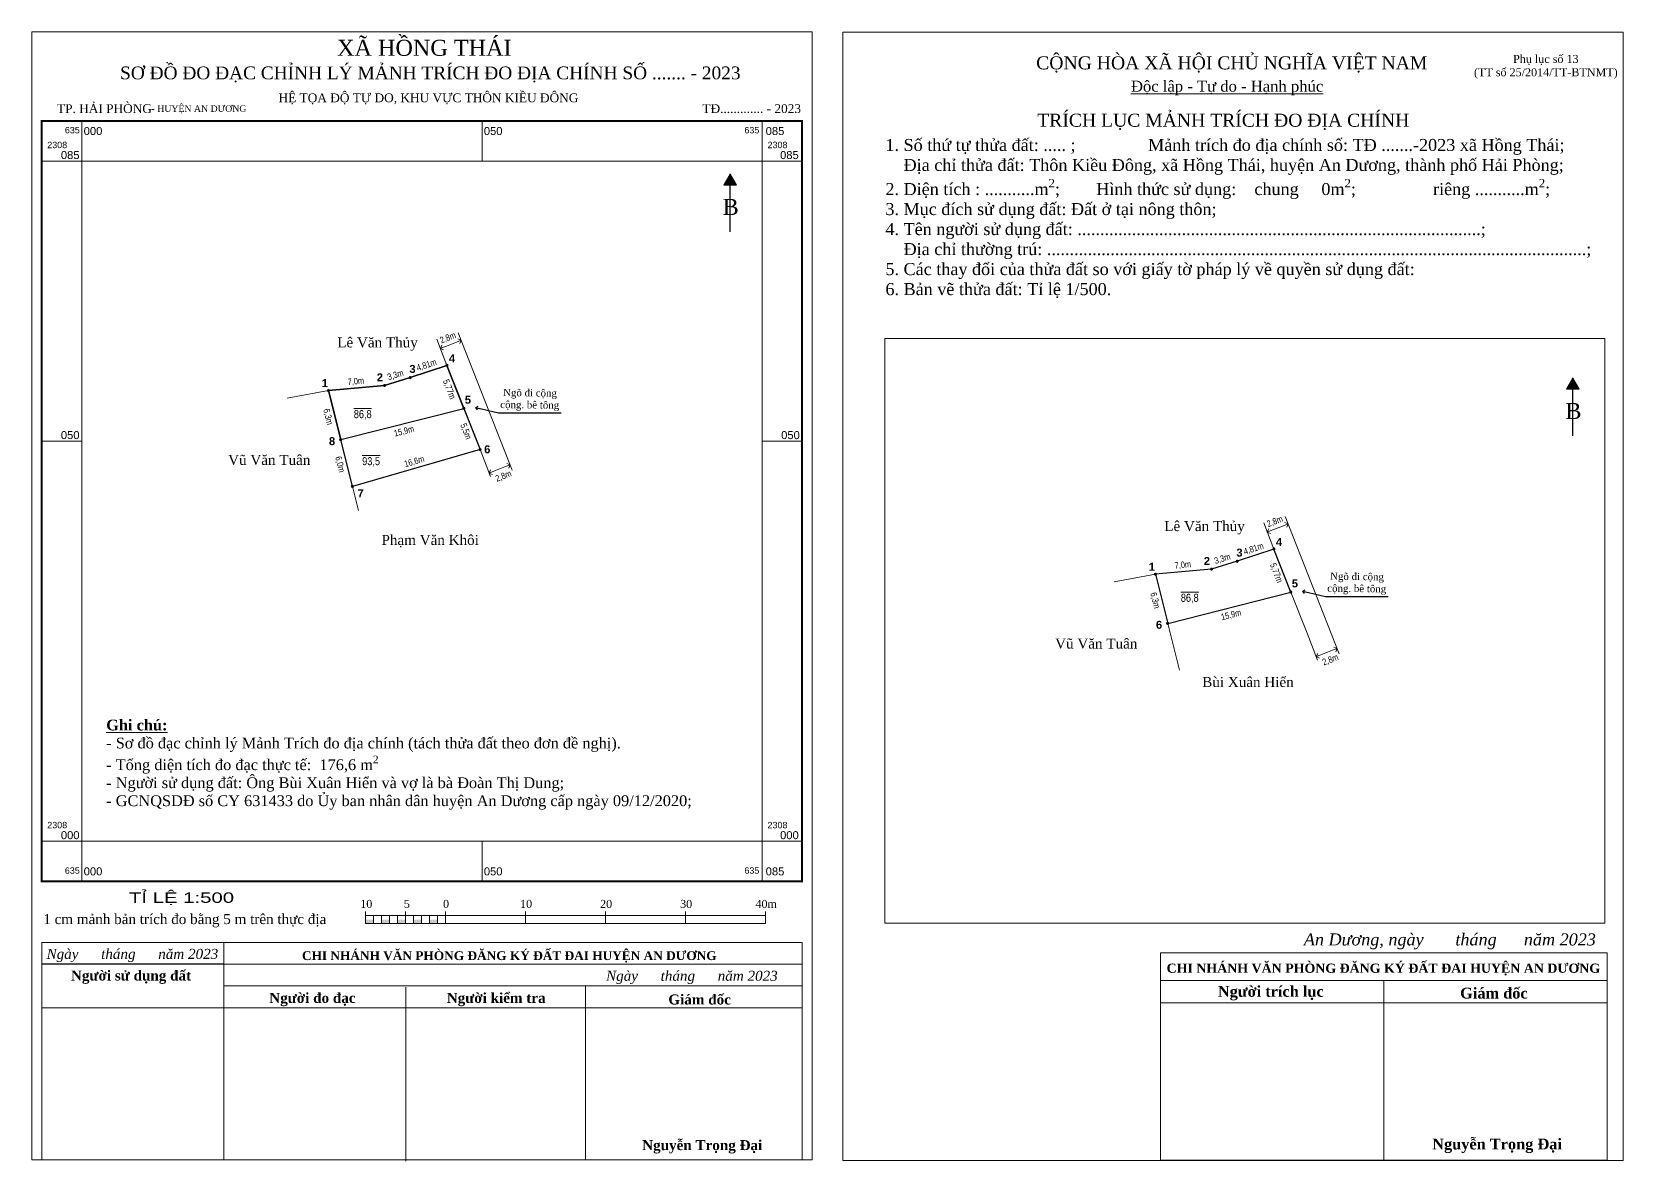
# Model space of a CAD drawing. Header units: metres. Extents: x -95 to 575, y 104 to 463.
# Drawn here: x 69 to 267.8, y 104.8 to 246 of the extents above; entities that cross this region are included whole.
import ezdxf
from ezdxf.enums import TextEntityAlignment as Align

# ---------------------------------------------------------------- set-up
doc = ezdxf.new("R2010")
doc.units = ezdxf.units.M
doc.header["$LTSCALE"] = 0.2
doc.header["$PDMODE"] = 3
doc.header["$PDSIZE"] = -3
doc.linetypes.add('HIDDEN', pattern=[9.525, 6.35, -3.175])
doc.layers.add('0 @ 0.5', color=7, linetype='Continuous')
doc.layers.add('Heaven2407', color=2, linetype='Continuous')
for name, color, linetype, lineweight in [('moc', 7, 'Continuous', 0), ('Thanh', 3, 'Continuous', 13), ('Đỏ', 1, 'HIDDEN', 13)]:
    doc.layers.add(name, color=color, linetype=linetype, lineweight=lineweight)
doc.styles.add('Annotative', font='times.ttf', dxfattribs={"height": 2.5})
doc.styles.add('DIM', font='ARIALN.TTF', dxfattribs={"height": 1.6})
doc.styles.add('Free', font='times.ttf')
doc.styles.add('Land House', font='ARIALN.TTF', dxfattribs={"height": 2})
doc.styles.add('Point', font='arialbd.ttf', dxfattribs={"height": 2.5})
doc.styles.add('style1', font='times.ttf', dxfattribs={"height": 0.8})
doc.styles.add('Unicode', font='times.ttf')
doc.styles.add('Vntimecc', font='times.ttf')
doc.dimstyles.new('Copy of Do canh', dxfattribs={"dimtxt": 0.75, "dimasz": 0.5, "dimexe": 0.18, "dimexo": 0.0625, "dimgap": 0.2, "dimtad": 1, "dimtoh": 1, "dimtxsty": 'Vntimecc', "dimblk": 'OPEN90', "dimcen": 0.09, "dimse1": 1, "dimse2": 1, "dimsd1": 1, "dimsd2": 1, "dimadec": 0, "dimazin": 0, "dimtfac": 1, "dimtofl": 0, "dimtmove": 0, "dimatfit": 3, "dimldrblk": 'OPEN90', "dimfxl": 1, "dimtolj": 1, "dimtzin": 0, "dimarcsym": 0})
doc.dimstyles.new('Kích thước cạnh', dxfattribs={"dimtxt": 1.6, "dimasz": 2.5, "dimexe": 1.25, "dimexo": 0.625, "dimtad": 1, "dimdec": 1, "dimzin": 4, "dimtxsty": 'DIM', "dimcen": 2.5, "dimse1": 1, "dimse2": 1, "dimsd1": 1, "dimsd2": 1, "dimadec": 0, "dimazin": 0, "dimtfac": 1, "dimtdec": 1, "dimtmove": 0, "dimatfit": 3, "dimfxl": 1, "dimarcsym": 0})
doc.dimstyles.new('Kích thước ngõ', dxfattribs={"dimtxt": 1.6, "dimasz": 1.25, "dimexe": 1.25, "dimexo": 1, "dimgap": 1, "dimtad": 1, "dimtoh": 1, "dimdec": 1, "dimzin": 4, "dimtxsty": 'DIM', "dimblk": 'OPEN90', "dimcen": 0, "dimse1": 1, "dimse2": 1, "dimclrd": 3, "dimclre": 3, "dimclrt": 2, "dimadec": 0, "dimazin": 0, "dimtfac": 1, "dimtdec": 1, "dimtmove": 2, "dimatfit": 3, "dimldrblk": 'OPEN90', "dimfxl": 1, "dimlwd": 13, "dimlwe": 13, "dimarcsym": 1})

# ---------------------------------------------------------------- blocks, each defined once
blk = doc.blocks.new('_Open90')
at = {"color": 0, "linetype": 'ByBlock', "lineweight": -2}
for p, q in [((0, 0), (-1, 0)), ((-0.5, 0.5), (0, 0)), ((0, 0), (-0.5, -0.5))]:
    blk.add_line(p, q, dxfattribs=at)
blk = doc.blocks.new('*D74')
at = {"layer": 'Defpoints', "color": 0, "transparency": 16777216}
for p in [(106.06, 201.15), (113.08, 201.8), (113.08, 201.8)]:
    blk.add_point(p, dxfattribs=at)
at = {"color": 0, "transparency": 16777216, "insert": (109.5, 202.26), "char_height": 0.8, "attachment_point": 5, "rotation": 5.2627, "style": 'DIM'}
blk.add_mtext('7,0m', dxfattribs=at)
blk = doc.blocks.new('*D75')
at = {"layer": 'Defpoints', "color": 0, "transparency": 16777216}
for p in [(113.08, 201.8), (116.28, 202.78), (116.28, 202.78)]:
    blk.add_point(p, dxfattribs=at)
at = {"color": 0, "transparency": 16777216, "insert": (114.45, 203.05), "char_height": 0.8, "attachment_point": 5, "rotation": 17.0405, "style": 'DIM'}
blk.add_mtext('3,3m', dxfattribs=at)
blk = doc.blocks.new('*D76')
at = {"layer": 'Defpoints', "color": 0, "transparency": 16777216}
for p in [(122.99, 198.93), (123.47, 193.17), (125.01, 193.78)]:
    blk.add_point(p, dxfattribs=at)
at = {"color": 0, "transparency": 16777216, "insert": (123.2, 196.04), "char_height": 0.8, "attachment_point": 5, "rotation": 291.4509, "style": 'DIM'}
blk.add_mtext('5,5m', dxfattribs=at)
blk = doc.blocks.new('*D77')
at = {"layer": 'Defpoints', "color": 0, "transparency": 16777216}
for p in [(125.01, 193.78), (125.01, 193.78), (109.06, 189.18)]:
    blk.add_point(p, dxfattribs=at)
at = {"color": 0, "transparency": 16777216, "insert": (116.81, 192.24), "char_height": 0.8, "attachment_point": 5, "rotation": 16.0817, "style": 'DIM'}
blk.add_mtext('16,6m', dxfattribs=at)
blk = doc.blocks.new('*D78')
at = {"layer": 'Defpoints', "color": 0, "transparency": 16777216}
for p in [(107.6, 195.02), (109.06, 189.18), (107.44, 188.78)]:
    blk.add_point(p, dxfattribs=at)
at = {"color": 0, "transparency": 16777216, "insert": (107.47, 191.92), "char_height": 0.8, "attachment_point": 5, "rotation": 284.0342, "style": 'DIM'}
blk.add_mtext('6,0m', dxfattribs=at)
blk = doc.blocks.new('Moc')
at = {"layer": 'Đỏ', "lineweight": 13}
h = blk.add_hatch(color=6, dxfattribs=at)
edge = h.paths.add_edge_path()
edge.add_arc((0, 0), 0.25, 0, 360)
blk = doc.blocks.new('*D79')
at = {"color": 3, "linetype": 'Continuous', "lineweight": 13, "transparency": 16777216}
blk.add_line((122.07, 207.21), (120.63, 206.64), dxfattribs=at)
at = {"layer": 'Defpoints', "color": 0, "transparency": 16777216}
for p in [(119.68, 207.35), (122.28, 208.38), (120.05, 206.42)]:
    blk.add_point(p, dxfattribs=at)
at = {"color": 3, "lineweight": 13, "transparency": 16777216, "xscale": 0.625, "yscale": 0.625, "zscale": 0.625}
for p, rotation in [((120.05, 206.42), 201.4508961286977), ((122.65, 207.44), 21.45089612869764)]:
    blk.add_blockref('_Open90', p, dxfattribs=dict(at, rotation=rotation))
at = {"color": 2, "transparency": 16777216, "insert": (121.01, 207.71), "char_height": 0.8, "attachment_point": 5, "rotation": 21.4509, "style": 'DIM'}
blk.add_mtext('2,8m', dxfattribs=at)
blk = doc.blocks.new('*D80')
at = {"color": 3, "linetype": 'Continuous', "lineweight": 13, "transparency": 16777216}
blk.add_line((126.74, 191.08), (128.19, 191.65), dxfattribs=at)
at = {"layer": 'Defpoints', "color": 0, "transparency": 16777216}
for p in [(128.77, 191.88), (128.94, 191.44), (126.33, 190.42)]:
    blk.add_point(p, dxfattribs=at)
at = {"color": 3, "lineweight": 13, "transparency": 16777216, "xscale": 0.625, "yscale": 0.625, "zscale": 0.625}
for p, rotation in [((126.16, 190.85), 201.4508961286968), ((128.77, 191.88), 21.4508961286968)]:
    blk.add_blockref('_Open90', p, dxfattribs=dict(at, rotation=rotation))
at = {"color": 2, "transparency": 16777216, "insert": (127.95, 190.42), "char_height": 0.8, "attachment_point": 5, "rotation": 21.4509, "style": 'DIM'}
blk.add_mtext('2,8m', dxfattribs=at)
blk = doc.blocks.new('*D82')
at = {"layer": 'Defpoints', "color": 0, "transparency": 16777216}
for p in [(120.87, 204.31), (120.87, 204.31), (116.31, 202.79)]:
    blk.add_point(p, dxfattribs=at)
at = {"color": 0, "transparency": 16777216, "insert": (118.34, 204.3), "char_height": 0.8, "attachment_point": 5, "rotation": 18.4298, "style": 'DIM'}
blk.add_mtext('4,81m', dxfattribs=at)
blk = doc.blocks.new('*D83')
at = {"layer": 'Defpoints', "color": 0, "transparency": 16777216}
for p in [(119.33, 203.7), (120.87, 204.31), (122.99, 198.93)]:
    blk.add_point(p, dxfattribs=at)
at = {"color": 0, "transparency": 16777216, "insert": (121.12, 201.3), "char_height": 0.8, "attachment_point": 5, "rotation": 291.4509, "style": 'DIM'}
blk.add_mtext('5,77m', dxfattribs=at)
blk = doc.blocks.new('*D84')
at = {"layer": 'Defpoints', "color": 0, "transparency": 16777216}
for p in [(122.99, 198.93), (123.42, 197.22), (107.6, 195.02)]:
    blk.add_point(p, dxfattribs=at)
at = {"color": 0, "transparency": 16777216, "insert": (115.53, 196.03), "char_height": 0.8, "attachment_point": 5, "rotation": 14.2756, "style": 'DIM'}
blk.add_mtext('15,9m', dxfattribs=at)
blk = doc.blocks.new('*D85')
at = {"layer": 'Defpoints', "color": 0, "transparency": 16777216}
for p in [(106.06, 201.15), (107.6, 195.02), (105.98, 194.61)]:
    blk.add_point(p, dxfattribs=at)
at = {"color": 0, "transparency": 16777216, "insert": (105.98, 197.87), "char_height": 0.8, "attachment_point": 5, "rotation": 284.0342, "style": 'DIM'}
blk.add_mtext('6,3m', dxfattribs=at)
blk = doc.blocks.new('*D109')
at = {"layer": 'Defpoints', "color": 0, "transparency": 16777216}
for p in [(226.32, 175.98), (226.76, 174.26), (210.93, 172.06)]:
    blk.add_point(p, dxfattribs=at)
at = {"color": 0, "transparency": 16777216, "insert": (218.87, 173.07), "char_height": 0.8, "attachment_point": 5, "rotation": 14.2756, "style": 'DIM'}
blk.add_mtext('15,9m', dxfattribs=at)
blk = doc.blocks.new('*D111')
at = {"layer": 'Defpoints', "color": 0, "transparency": 16777216}
for p in [(209.4, 178.19), (209.32, 171.66), (210.93, 172.06)]:
    blk.add_point(p, dxfattribs=at)
at = {"color": 0, "transparency": 16777216, "insert": (209.32, 174.92), "char_height": 0.8, "attachment_point": 5, "rotation": 284.0342, "style": 'DIM'}
blk.add_mtext('6,3m', dxfattribs=at)
blk = doc.blocks.new('*D112')
at = {"layer": 'Defpoints', "color": 0, "transparency": 16777216}
for p in [(224.21, 181.35), (224.21, 181.35), (219.65, 179.83)]:
    blk.add_point(p, dxfattribs=at)
at = {"color": 0, "transparency": 16777216, "insert": (221.68, 181.34), "char_height": 0.8, "attachment_point": 5, "rotation": 18.4298, "style": 'DIM'}
blk.add_mtext('4,81m', dxfattribs=at)
blk = doc.blocks.new('*D113')
at = {"layer": 'Defpoints', "color": 0, "transparency": 16777216}
for p in [(224.21, 181.35), (222.66, 180.75), (226.32, 175.98)]:
    blk.add_point(p, dxfattribs=at)
at = {"color": 0, "transparency": 16777216, "insert": (224.46, 178.35), "char_height": 0.8, "attachment_point": 5, "rotation": 291.4509, "style": 'DIM'}
blk.add_mtext('5,77m', dxfattribs=at)
blk = doc.blocks.new('*D103')
at = {"layer": 'Defpoints', "color": 0, "transparency": 16777216}
for p in [(209.4, 178.19), (216.41, 178.84), (216.41, 178.84)]:
    blk.add_point(p, dxfattribs=at)
at = {"color": 0, "transparency": 16777216, "insert": (212.83, 179.31), "char_height": 0.8, "attachment_point": 5, "rotation": 5.2627, "style": 'DIM'}
blk.add_mtext('7,0m', dxfattribs=at)
blk = doc.blocks.new('*D104')
at = {"layer": 'Defpoints', "color": 0, "transparency": 16777216}
for p in [(219.62, 179.82), (219.62, 179.82), (216.41, 178.84)]:
    blk.add_point(p, dxfattribs=at)
at = {"color": 0, "transparency": 16777216, "insert": (217.78, 180.09), "char_height": 0.8, "attachment_point": 5, "rotation": 17.0405, "style": 'DIM'}
blk.add_mtext('3,3m', dxfattribs=at)
blk = doc.blocks.new('*D107')
at = {"color": 3, "linetype": 'Continuous', "lineweight": 13, "transparency": 16777216}
blk.add_line((225.41, 184.25), (223.96, 183.69), dxfattribs=at)
at = {"layer": 'Defpoints', "color": 0, "transparency": 16777216}
for p in [(225.62, 185.42), (223.01, 184.4), (223.38, 183.46)]:
    blk.add_point(p, dxfattribs=at)
at = {"color": 3, "lineweight": 13, "transparency": 16777216, "xscale": 0.625, "yscale": 0.625, "zscale": 0.625}
for p, rotation in [((223.38, 183.46), 201.4508961286977), ((225.99, 184.48), 21.45089612869764)]:
    blk.add_blockref('_Open90', p, dxfattribs=dict(at, rotation=rotation))
at = {"color": 2, "transparency": 16777216, "insert": (224.34, 184.76), "char_height": 0.8, "attachment_point": 5, "rotation": 21.4509, "style": 'DIM'}
blk.add_mtext('2,8m', dxfattribs=at)
blk = doc.blocks.new('*D108')
at = {"color": 3, "linetype": 'Continuous', "lineweight": 13, "transparency": 16777216}
blk.add_line((230.08, 168.12), (231.52, 168.69), dxfattribs=at)
at = {"layer": 'Defpoints', "color": 0, "transparency": 16777216}
for p in [(229.67, 167.46), (232.1, 168.92), (232.27, 168.49)]:
    blk.add_point(p, dxfattribs=at)
at = {"color": 3, "lineweight": 13, "transparency": 16777216, "xscale": 0.625, "yscale": 0.625, "zscale": 0.625}
for p, rotation in [((232.1, 168.92), 21.4508961286968), ((229.5, 167.9), 201.4508961286968)]:
    blk.add_blockref('_Open90', p, dxfattribs=dict(at, rotation=rotation))
at = {"color": 2, "transparency": 16777216, "insert": (231.28, 167.47), "char_height": 0.8, "attachment_point": 5, "rotation": 21.4509, "style": 'DIM'}
blk.add_mtext('2,8m', dxfattribs=at)

msp = doc.modelspace()

# ---------------------------------------------------------------- hatches: boundary and pattern name
at = {"linetype": 'Continuous'}
h = msp.add_hatch(color=256, dxfattribs=at)
h.paths.add_polyline_path([(156.26, 228.232), (155.474, 226.877), (156.26, 226.877)])
h.paths.add_polyline_path([(156.26, 226.877), (157.046, 226.877), (156.26, 228.232)])
h = msp.add_hatch(color=256, dxfattribs=at)
h.paths.add_polyline_path([(261.557, 202.732), (260.771, 201.378), (261.557, 201.378)])
h.paths.add_polyline_path([(261.557, 201.378), (262.343, 201.378), (261.557, 202.732)])
at = {"linetype": 'Continuous', "lineweight": 13}
h = msp.add_hatch(color=256, dxfattribs=at)
h.paths.add_polyline_path([(111.691, 135.032), (110.691, 135.032), (110.691, 134.532), (111.691, 134.532)])
h.paths.add_polyline_path([(113.691, 135.032), (112.691, 135.032), (112.691, 134.532), (113.691, 134.532)])
h.paths.add_polyline_path([(115.691, 135.032), (114.691, 135.032), (114.691, 134.532), (115.691, 134.532)])
h.paths.add_polyline_path([(117.691, 135.032), (116.691, 135.032), (116.691, 134.532), (117.691, 134.532)])
h.paths.add_polyline_path([(119.691, 135.032), (118.691, 135.032), (118.691, 134.532), (119.691, 134.532)])

# ---------------------------------------------------------------- linework, layer by layer
at = {"color": 7, "lineweight": 13}
for p, q in [((75.254, 229.828), (75.254, 234.828)), ((125.254, 229.828), (125.254, 234.828)), ((160.254, 229.828), (160.254, 234.828)), ((75.254, 229.828), (70.254, 229.828)), ((165.254, 229.828), (160.254, 229.828)), ((75.254, 194.828), (70.254, 194.828)), ((165.254, 194.828), (160.254, 194.828)), ((75.254, 144.828), (70.254, 144.828)), ((75.254, 139.828), (75.254, 144.828)), ((125.254, 139.828), (125.254, 144.828)), ((160.254, 139.828), (160.254, 144.828)), ((165.254, 144.828), (160.254, 144.828))]:
    msp.add_line(p, q, dxfattribs=at)
at = {"color": 7, "linetype": 'ByBlock', "lineweight": 13}
for p, q in [((156.26, 228.232), (155.474, 226.877)), ((156.26, 228.232), (157.046, 226.877)), ((261.557, 202.732), (260.771, 201.378)), ((261.557, 202.732), (262.343, 201.378))]:
    msp.add_line(p, q, dxfattribs=at)
at = {"linetype": 'Continuous'}
for p, q in [((155.474, 226.877), (157.046, 226.877)), ((260.771, 201.378), (262.343, 201.378)), ((93.001, 129.461), (70.254, 129.461))]:
    msp.add_line(p, q, dxfattribs=at)
at = {"color": 7, "linetype": 'ByBlock', "lineweight": 30}
for p, q in [((156.26, 220.986), (156.26, 228.232)), ((261.557, 195.486), (261.557, 202.732))]:
    msp.add_line(p, q, dxfattribs=at)
for p, q in [((107.596, 195.019), (122.985, 198.934)), ((210.933, 172.063), (226.322, 175.979)), ((265.846, 104.935), (210.015, 104.935))]:
    msp.add_line(p, q)
at = {"linetype": 'Continuous', "lineweight": 13}
for p, q in [((160.254, 144.828), (160.254, 139.828)), ((160.254, 144.828), (160.254, 139.828)), ((160.254, 144.828), (165.254, 144.828)), ((110.691, 134.532), (110.691, 136.032)), ((110.691, 135.532), (160.691, 135.532)), ((111.691, 134.532), (111.691, 135.532)), ((112.691, 134.532), (112.691, 135.532)), ((113.691, 134.532), (113.691, 135.532)), ((114.691, 134.532), (114.691, 135.532)), ((115.691, 134.532), (115.691, 136.032)), ((115.691, 134.532), (115.691, 135.532)), ((116.691, 134.532), (116.691, 135.532)), ((117.691, 134.532), (117.691, 135.532)), ((118.691, 134.532), (118.691, 135.532)), ((119.691, 134.532), (119.691, 135.532)), ((120.691, 134.532), (120.691, 136.032)), ((120.691, 134.532), (120.691, 135.532)), ((130.691, 134.532), (130.691, 136.032)), ((140.691, 134.532), (140.691, 136.032)), ((150.691, 134.532), (150.691, 136.032)), ((160.691, 134.532), (160.691, 136.032)), ((110.691, 134.532), (160.691, 134.532))]:
    msp.add_line(p, q, dxfattribs=at)
at = {"color": 7, "linetype": 'Continuous', "lineweight": 5}
for p, q in [((70.254, 132.178), (165.254, 132.178)), ((90.701, 132.178), (165.254, 132.178)), ((93.001, 132.178), (93.001, 104.991)), ((165.254, 132.178), (165.254, 104.991)), ((93.001, 129.461), (165.254, 129.461)), ((93.001, 126.744), (165.254, 126.744)), ((115.747, 126.596), (115.747, 104.843)), ((138.201, 126.744), (138.201, 104.991)), ((165.254, 124.027), (70.254, 124.027)), ((165.254, 124.027), (90.701, 124.027))]:
    msp.add_line(p, q, dxfattribs=at)
at = {"color": 0, "linetype": 'Continuous', "lineweight": 5}
for p, q in [((210.015, 130.871), (265.846, 130.871)), ((210.015, 130.871), (210.015, 104.935)), ((265.846, 130.871), (265.846, 104.935)), ((210.015, 127.431), (265.846, 127.431)), ((237.93, 127.431), (237.93, 104.935)), ((210.015, 124.636), (265.846, 124.636))]:
    msp.add_line(p, q, dxfattribs=at)
at = {"linetype": 'Continuous', "lineweight": 15}
msp.add_line((70.254, 104.991), (165.254, 104.991), dxfattribs=at)
at = {"color": 7, "lineweight": 13, "const_width": 0.25}
msp.add_lwpolyline([(70.254, 139.828), (165.254, 139.828), (165.254, 234.828), (70.254, 234.828)], close=True, dxfattribs=at)
at = {"color": 7, "lineweight": 13}
for points in [[(75.254, 144.828), (160.254, 144.828), (160.254, 229.828), (75.254, 229.828)], [(175.604, 207.663), (265.551, 207.663), (265.551, 134.582), (175.604, 134.582)]]:
    msp.add_lwpolyline(points, close=True, dxfattribs=at)
for points in [[(106.064, 201.15), (113.078, 201.796), (116.28, 202.778), (120.874, 204.308), (125.011, 193.778), (109.056, 189.178)], [(120.874, 204.308), (116.28, 202.778), (113.078, 201.796), (106.064, 201.15), (107.596, 195.019), (122.985, 198.934)], [(107.596, 195.019), (122.985, 198.934), (125.011, 193.778), (109.056, 189.178)], [(224.21, 181.353), (219.617, 179.822), (216.415, 178.84), (209.4, 178.194), (210.933, 172.063), (226.322, 175.979)]]:
    msp.add_lwpolyline(points, close=True)
at = {"color": 7, "linetype": 'Continuous', "lineweight": 5}
msp.add_lwpolyline([(70.254, 104.991), (70.254, 132.178)], dxfattribs=at)
at = {"layer": 'Defpoints', "linetype": 'Continuous', "lineweight": 13}
for points in [[(69.004, 104.991), (166.504, 104.991), (166.504, 245.991), (69.004, 245.991)], [(170.346, 104.935), (267.846, 104.935), (267.846, 245.935), (170.346, 245.935)]]:
    msp.add_lwpolyline(points, close=True, dxfattribs=at)
at = {"layer": 'Thanh'}
for p, q in [((119.591, 207.573), (120.874, 204.308)), ((122.284, 208.376), (129.024, 191.224)), ((100.9, 200.202), (106.064, 201.15)), ((125.011, 193.778), (126.331, 190.421)), ((109.056, 189.178), (109.805, 186.184)), ((225.621, 185.42), (232.36, 168.268)), ((222.928, 184.617), (224.21, 181.353)), ((204.237, 177.246), (209.4, 178.194)), ((226.322, 175.979), (228.348, 170.822)), ((212.393, 166.223), (210.933, 172.063)), ((228.348, 170.822), (229.667, 167.465))]:
    msp.add_line(p, q, dxfattribs=at)

# ---------------------------------------------------------------- block references
at = {"layer": 'moc', "color": 7, "linetype": 'Continuous', "lineweight": 0, "xscale": 0.8000000000000114, "yscale": 0.8000000000000114, "zscale": 0.8000000000000114}
for p in [(116.28, 202.778), (120.874, 204.308), (106.064, 201.15), (113.078, 201.796), (122.985, 198.934), (107.596, 195.019), (125.011, 193.778), (109.056, 189.178), (224.21, 181.353), (216.415, 178.84), (219.617, 179.822), (209.4, 178.194), (226.322, 175.979), (210.933, 172.063)]:
    msp.add_blockref('Moc', p, dxfattribs=at)

# ---------------------------------------------------------------- texts
at = {"color": 7, "lineweight": 13}
for s, height, style, p in [('CỘNG HÒA XÃ HỘI CHỦ NGHĨA VIỆT NAM', 1.625, 'Vntimecc', (194.501, 241.3)), ('%%UĐộc lập - Tự do - Hạnh phúc', 1.375, 'Vntimecc', (206.344, 238.51)), ('TRÍCH LỤC MẢNH TRÍCH ĐO ĐỊA CHÍNH', 1.625, 'Vntimecc', (194.629, 234.131)), ('B', 2, 'Free', (155.325, 223.103)), ('B', 2, 'Vntimecc', (260.622, 197.603)), ('1 cm mảnh bản trích đo bằng 5 m trên thực địa', 1.25, 'Free', (70.433, 134.477))]:
    msp.add_text(s, height=height, dxfattribs=dict(at, style=style)).set_placement(p)
at = {"color": 7, "linetype": 'Continuous', "lineweight": 13, "style": 'Free'}
for s, height, p in [('TP. HẢI PHÒNG', 1.1, (72.148, 236.396, 0.255)), (' - HUYỆN AN DƯƠNG', 0.81, (83.656, 236.396, 0.255))]:
    msp.add_text(s, height=height, dxfattribs=at).set_placement(p, align=Align.MIDDLE_LEFT)
at = {"color": 0, "attachment_point": 1, "style": 'Free'}
for s, insert, char_height, width in [('\\pi38.13428;{\\H1.25x;XÃ HỒNG THÁI}\\P\\pi11.02368;SƠ ĐỒ ĐO ĐẠC CHỈNH LÝ MẢNH TRÍCH ĐO ĐỊA CHÍNH SỐ ....... - 2023', (69.004, 244.991), 1.6, 97.5), ('\\pi30.59204;HỆ TỌA ĐỘ TỰ DO, KHU VỰC THÔN KIỀU ĐÔNG', (69.239, 238.291, 0.255), 1.1, 97.75848)]:
    msp.add_mtext(s, dxfattribs=dict(at, insert=insert, char_height=char_height, width=width))
at = {"color": 7, "linetype": 'Continuous', "lineweight": 13}
for s, insert, char_height, attachment_point, style in [('\\A1;Phụ lục số 13\\P(TT số 25/2014/TT-BTNMT)', (258.182, 241.609), 1, 5, 'style1'), ('\\A1;{\\f.VnArial|b0|i0|c0|p34;635}', (74.063, 233.695), 0.8, 5, 'Free'), ('\\A1;{\\f.VnArial|b0|i0|c0|p34;000}', (76.649, 233.587), 1, 5, 'Free'), ('\\A1;{\\f.VnArial|b0|i0|c0|p34;050}', (126.649, 233.587), 1, 5, 'Free'), ('\\A1;{\\f.VnArial|b0|i0|c0|p34;635}', (158.975, 233.695), 0.8, 5, 'Free'), ('\\A1;{\\f.VnArial|b0|i0|c0|p34;085}', (161.868, 233.587), 1, 5, 'Free'), ('\\A1;{\\f.VnArial|b0|i0|c0|p34;2308}', (72.176, 231.844), 0.8, 5, 'Free'), ('\\A1;{\\f.VnArial|b0|i0|c0|p34;085}', (73.799, 230.582), 1, 5, 'Free'), ('\\A1;{\\f.VnArial|b0|i0|c0|p34;2308}', (162.176, 231.844), 0.8, 5, 'Free'), ('\\A1;{\\f.VnArial|b0|i0|c0|p34;085}', (163.665, 230.582), 1, 5, 'Free'), ('\\A1;{\\f.VnArial|b0|i0|c0|p34;050}', (73.799, 195.582), 1, 5, 'Free'), ('\\A1;{\\f.VnArial|b0|i0|c0|p34;050}', (163.799, 195.582), 1, 5, 'Free'), ('\\A1;{\\fTimes New Roman|b1|i0|c0|p18;\\LGhi chú:\\fTimes New Roman|b0|i0|c0|p18; }\\P- Sơ đồ đạc chỉnh lý Mảnh Trích đo địa chính (tách thửa đất theo đơn đề nghị). \\P- Tổng diện tích đo đạc thực tế:  176,6 m{\\H0.7x;\\S2^ ;\\H1.429x;\\P- Người sử dụng đất: Ông Bùi Xuân Hiển và vợ là bà Đoàn Thị Dung;\\P- GCNQSDĐ số CY 631433 do Ủy ban nhân dân huyện An Dương cấp ngày 09/12/2020;}', (78.299, 160.03), 1.35, 1, 'style1'), ('\\A1;{\\f.VnArial|b0|i0|c0|p34;2308}', (72.176, 146.844), 0.8, 5, 'Free'), ('\\A1;{\\f.VnArial|b0|i0|c0|p34;2308}', (162.176, 146.844), 0.8, 5, 'Free'), ('\\A1;{\\f.VnArial|b0|i0|c0|p34;000}', (73.799, 145.582), 1, 5, 'Free'), ('\\A1;{\\f.VnArial|b0|i0|c0|p34;000}', (163.665, 145.582), 1, 5, 'Free'), ('\\A1;{\\f.VnArial|b0|i0|c0|p34;635}', (74.063, 141.163), 0.8, 5, 'Free'), ('\\A1;{\\f.VnArial|b0|i0|c0|p34;000}', (76.649, 141.055), 1, 5, 'Free'), ('\\A1;{\\f.VnArial|b0|i0|c0|p34;050}', (126.649, 141.055), 1, 5, 'Free'), ('\\A1;{\\f.VnArial|b0|i0|c0|p34;635}', (158.975, 141.163), 0.8, 5, 'Free'), ('\\A1;{\\f.VnArial|b0|i0|c0|p34;085}', (161.868, 141.055), 1, 5, 'Free')]:
    msp.add_mtext(s, dxfattribs=dict(at, insert=insert, char_height=char_height, attachment_point=attachment_point, style=style))
at = {"color": 7, "linetype": 'Continuous', "lineweight": 13, "insert": (175.663, 232.602), "char_height": 1.5, "width": 86.53927, "attachment_point": 1, "style": 'style1'}
msp.add_mtext('\\A1;1. Số thứ tự thửa đất: ..... ;                Mảnh trích đo địa chính số: TĐ .......-2023 xã Hồng Thái; \\P    Địa chỉ thửa đất: Thôn Kiều Đông, xã Hồng Thái, huyện An Dương, thành phố Hải Phòng;\\P2. Diện tích : ...........m{\\H0.7x;\\S2^ ;};        Hình thức sử dụng:    chung     0m{\\H0.7x;\\S2^ ;\\H1.429x;;                 riêng }...........{\\H1.0003x;m\\H0.7x;\\S2^ ;};\\P3. Mục đích sử dụng đất: Đất ở tại nông thôn;\\P4. Tên người sử dụng đất: .........................................................................................;\\P    Địa chỉ thường trú: .......................................................................................................................;\\P5. Các thay đổi của thửa đất so với giấy tờ pháp lý về quyền sử dụng đất:\\P6. Bản vẽ thửa đất: Tỉ lệ 1/500.                                                  ', dxfattribs=at)
at = {"linetype": 'Continuous', "lineweight": 13, "char_height": 0.9, "attachment_point": 1, "rotation": 359.31964, "style": 'style1'}
for insert in [(127.56, 201.372, -10.418), (230.897, 178.417, -10.418)]:
    msp.add_mtext('\\A1; Ngõ đi cộng \\Pcộng. bê tông', dxfattribs=dict(at, insert=insert))
at = {"color": 7, "lineweight": 13, "style": 'Free'}
for s, insert, char_height, width, attachment_point in [('{\\fArial|b0|i0|c0|p34;\\W1.4;TỈ LỆ 1:\\fArial|b0|i0|c163|p34;5\\fArial|b0|i0|c0|p34;00}', (87.706, 138.43), 1.3, 20.02389, 2), ('{\\fTimes New Roman|b0|i0|c163|p18;1}0', (110.797, 136.992), 1, 4.38686, 5), ('{\\fTimes New Roman|b0|i0|c163|p18;5} ', (115.859, 136.992), 1, 4.38686, 5), ('0 ', (120.764, 136.992), 1, 4.38686, 5), ('10 ', (130.764, 136.992), 1, 4.38686, 5), ('20 ', (140.764, 136.992), 1, 4.38686, 5), ('30 ', (150.764, 136.992), 1, 4.38686, 5), ('40m ', (160.764, 136.992), 1, 4.38686, 5)]:
    msp.add_mtext(s, dxfattribs=dict(at, insert=insert, char_height=char_height, width=width, attachment_point=attachment_point))
at = {"color": 0, "linetype": 'Continuous', "lineweight": 5, "attachment_point": 5, "style": 'style1'}
for s, insert, char_height in [('\\A1;{\\fTimes New Roman|b0|i1|c0|p18;An Dương, ngày       tháng      năm 2023}', (246.191, 132.309), 1.5), ('\\A1;{\\fTimes New Roman|b1|i0|c0|p18;CHI NHÁNH VĂN PHÒNG ĐĂNG KÝ ĐẤT ĐAI HUYỆN AN DƯƠNG}', (237.882, 128.791), 1.15), ('\\A1;{\\fTimes New Roman|b1|i0|c0|p18;Người trích lục}', (223.818, 125.836), 1.35), ('\\A1;{\\fTimes New Roman|b1|i0|c0|p18;Giám đốc}', (251.693, 125.836), 1.35), ('\\A1;{\\fTimes New Roman|b1|i0|c0|p18;Nguyễn Trọng Đại}', (252.091, 106.758), 1.35)]:
    msp.add_mtext(s, dxfattribs=dict(at, insert=insert, char_height=char_height))
at = {"color": 7, "linetype": 'Continuous', "lineweight": 5, "attachment_point": 5, "style": 'Unicode'}
for s, insert, char_height in [('\\A1;{\\fTimes New Roman|b0|i1|c0|p18;Ngày      tháng      năm 2023}', (81.572, 130.546), 1.25), ('\\A1;{\\fTimes New Roman|b1|i0|c0|p18;CHI NHÁNH VĂN PHÒNG ĐĂNG KÝ ĐẤT ĐAI HUYỆN AN DƯƠNG}', (128.663, 130.365), 1.1), ('\\A1;{\\fTimes New Roman|b1|i0|c0|p18;Người sử dụng đất}', (81.401, 127.838), 1.25), ('\\A1;{\\fTimes New Roman|b0|i1|c0|p18;Ngày      tháng      năm 2023}', (151.483, 127.806), 1.25), ('\\A1;{\\fTimes New Roman|b1|i0|c0|p18;Người đo đạc}', (104.063, 125.043), 1.25), ('\\A1;{\\fTimes New Roman|b1|i0|c0|p18;Người kiểm tra}', (127.025, 125.043), 1.25), ('\\A1;{\\fTimes New Roman|b1|i0|c0|p18;Giám đốc}', (152.445, 125.043), 1.25), ('\\A1;{\\fTimes New Roman|b1|i0|c0|p18;Nguyễn Trọng Đại}', (152.77, 106.637), 1.25)]:
    msp.add_mtext(s, dxfattribs=dict(at, insert=insert, char_height=char_height))
at = {"layer": '0 @ 0.5', "color": 0, "lineweight": 0, "style": 'Annotative'}
for s, p in [('Lê Văn Thủy', (112.203, 207.799)), ('Vũ Văn Tuân', (98.669, 193.12)), ('Phạm Văn Khôi', (118.783, 183.113)), ('Lê Văn Thủy', (215.539, 184.843)), ('Vũ Văn Tuân', (202.005, 170.164)), ('Bùi Xuân Hiển', (220.964, 165.357))]:
    msp.add_text(s, height=1.25, dxfattribs=at).set_placement(p, align=Align.TOP_CENTER)
at = {"layer": '0 @ 0.5', "lineweight": 5, "char_height": 1, "attachment_point": 1, "style": 'Land House'}
for s, insert in [('{\\O86,8}', (109.237, 198.713)), ('{\\O93,5}', (110.282, 192.83)), ('{\\O86,8}', (212.574, 175.757))]:
    msp.add_mtext_dynamic_manual_height_columns(s, width=2.64007, gutter_width=5, heights=[0], dxfattribs=dict(at, insert=insert))
at = {"layer": 'Defpoints', "color": 7, "linetype": 'Continuous', "lineweight": 13, "style": 'Free'}
msp.add_text('TĐ............. - 2023', height=1.1, dxfattribs=at).set_placement((152.794, 236.396, 0.255), align=Align.MIDDLE_LEFT)
at = {"layer": 'Heaven2407', "style": 'Point'}
for s, p in [('4', (121.115, 204.683)), ('2', (112.109, 202.312)), ('3', (116.176, 203.36)), ('1', (105.225, 201.585)), ('5', (123.104, 199.511)), ('8', (106.129, 194.334)), ('6', (125.521, 193.312)), ('7', (109.705, 187.826)), ('3', (219.512, 180.404)), ('4', (224.451, 181.728)), ('1', (208.561, 178.63)), ('2', (215.445, 179.356)), ('5', (226.441, 176.555)), ('6', (209.465, 171.378))]:
    msp.add_text(s, height=1, dxfattribs=at).set_placement(p)

# ---------------------------------------------------------------- dimensions: what is measured, and where the dimension line sits
at = {"layer": '0 @ 0.5'}
for base, p1, p2, angle, dimstyle, override, picture, middle in [((120.046, 206.415), (122.284, 208.376), (119.678, 207.352), 201.4509, 'Kích thước ngõ', {"dimscale": 0.5, "dimpost": 'm', "dimtix": 0, "dimtofl": 1, "dimtmove": 2, "dimatfit": 3}, '*D79', (121.006, 207.713)), ((107.443, 188.775), (107.596, 195.019), (109.056, 189.178), 284.03423, 'Kích thước cạnh', {"dimscale": 0.5, "dimpost": 'm', "dimtix": 0, "dimtofl": 1, "dimtmove": 0, "dimatfit": 3}, '*D78', (106.704, 191.731)), ((128.767, 191.876), (126.331, 190.421), (128.937, 191.444), 21.4509, 'Kích thước ngõ', {"dimscale": 0.5, "dimpost": 'm', "dimtix": 0, "dimtofl": 1, "dimtmove": 2, "dimatfit": 3}, '*D80', (127.948, 190.422)), ((223.383, 183.459), (225.621, 185.42), (223.015, 184.396), 201.4509, 'Kích thước ngõ', {"dimscale": 0.5, "dimpost": 'm', "dimtix": 0, "dimtofl": 1, "dimtmove": 2, "dimatfit": 3}, '*D107', (224.343, 184.757)), ((232.104, 168.92), (229.667, 167.465), (232.273, 168.489), 21.4509, 'Kích thước ngõ', {"dimscale": 0.5, "dimpost": 'm', "dimtix": 0, "dimtofl": 1, "dimtmove": 2, "dimatfit": 3}, '*D108', (231.284, 167.466))]:
    dim = msp.add_linear_dim(base=base, p1=p1, p2=p2, angle=angle, dimstyle=dimstyle, override=override, dxfattribs=at)
    dim.commit()
    dim.dimension.update_dxf_attribs({"geometry": picture, "text_midpoint": middle, "dimtype": 161})
for p1, p2, distance, override, picture, middle in [((116.31, 202.788), (120.874, 204.308), 0, {"dimscale": 0.5, "dimdec": 2, "dimpost": 'm', "dimtix": 0, "dimtofl": 1, "dimtmove": 0, "dimatfit": 3}, '*D82', (118.341, 204.301)), ((106.064, 201.15), (113.078, 201.796), 0, {"dimscale": 0.5, "dimpost": 'm', "dimtix": 0, "dimtofl": 1, "dimtmove": 0, "dimatfit": 3}, '*D74', (109.498, 202.263)), ((113.078, 201.796), (116.28, 202.778), 0, {"dimscale": 0.5, "dimpost": 'm', "dimtix": 0, "dimtofl": 1, "dimtmove": 0, "dimatfit": 3}, '*D75', (114.446, 203.045)), ((122.985, 198.934), (120.874, 204.308), 1.661, {"dimscale": 0.5, "dimdec": 2, "dimpost": 'm', "dimtix": 0, "dimtofl": 1, "dimtmove": 0, "dimatfit": 3}, '*D83', (121.121, 201.304)), ((106.064, 201.15), (107.596, 195.019), -1.666, {"dimscale": 0.5, "dimpost": 'm', "dimtix": 0, "dimtofl": 1, "dimtmove": 0, "dimatfit": 3}, '*D85', (105.984, 197.873)), ((107.596, 195.019), (122.985, 198.934), -1.771, {"dimscale": 0.5, "dimpost": 'm', "dimtix": 0, "dimtofl": 1, "dimtmove": 0, "dimatfit": 3}, '*D84', (115.532, 196.029)), ((122.985, 198.934), (125.011, 193.778), -1.653, {"dimscale": 0.5, "dimpost": 'm', "dimtix": 0, "dimtofl": 1, "dimtmove": 0, "dimatfit": 3}, '*D76', (123.197, 196.041)), ((109.056, 189.178), (125.011, 193.778), 0, {"dimscale": 0.5, "dimpost": 'm', "dimtix": 0, "dimtofl": 1, "dimtmove": 0, "dimatfit": 3}, '*D77', (116.814, 192.241)), ((216.415, 178.84), (219.617, 179.822), 0, {"dimscale": 0.5, "dimpost": 'm', "dimtix": 0, "dimtofl": 1, "dimtmove": 0, "dimatfit": 3}, '*D104', (217.783, 180.09)), ((219.647, 179.832), (224.21, 181.353), 0, {"dimscale": 0.5, "dimdec": 2, "dimpost": 'm', "dimtix": 0, "dimtofl": 1, "dimtmove": 0, "dimatfit": 3}, '*D112', (221.678, 181.345)), ((226.322, 175.979), (224.21, 181.353), 1.661, {"dimscale": 0.5, "dimdec": 2, "dimpost": 'm', "dimtix": 0, "dimtofl": 1, "dimtmove": 0, "dimatfit": 3}, '*D113', (224.457, 178.348)), ((209.4, 178.194), (216.415, 178.84), 0, {"dimscale": 0.5, "dimpost": 'm', "dimtix": 0, "dimtofl": 1, "dimtmove": 0, "dimatfit": 3}, '*D103', (212.835, 179.307)), ((209.4, 178.194), (210.933, 172.063), -1.666, {"dimscale": 0.5, "dimpost": 'm', "dimtix": 0, "dimtofl": 1, "dimtmove": 0, "dimatfit": 3}, '*D111', (209.32, 174.917)), ((210.933, 172.063), (226.322, 175.979), -1.771, {"dimscale": 0.5, "dimpost": 'm', "dimtix": 0, "dimtofl": 1, "dimtmove": 0, "dimatfit": 3}, '*D109', (218.868, 173.073))]:
    dim = msp.add_aligned_dim(p1=p1, p2=p2, distance=distance, dimstyle='Kích thước cạnh', override=override, dxfattribs=at)
    dim.commit()
    dim.dimension.update_dxf_attribs({"geometry": picture, "text_midpoint": middle})

# ---------------------------------------------------------------- leaders
at = {"linetype": 'Continuous', "lineweight": 13}
for points in [[(124.486, 199.032), (127.327, 198.391), (135.158, 198.391)], [(227.823, 176.077), (230.664, 175.436), (238.494, 175.436)]]:
    msp.add_leader(points, dimstyle='Copy of Do canh', override={"dimgap": 0.2, "dimtad": 0}, dxfattribs=at)

doc.saveas('drawing.dxf')
